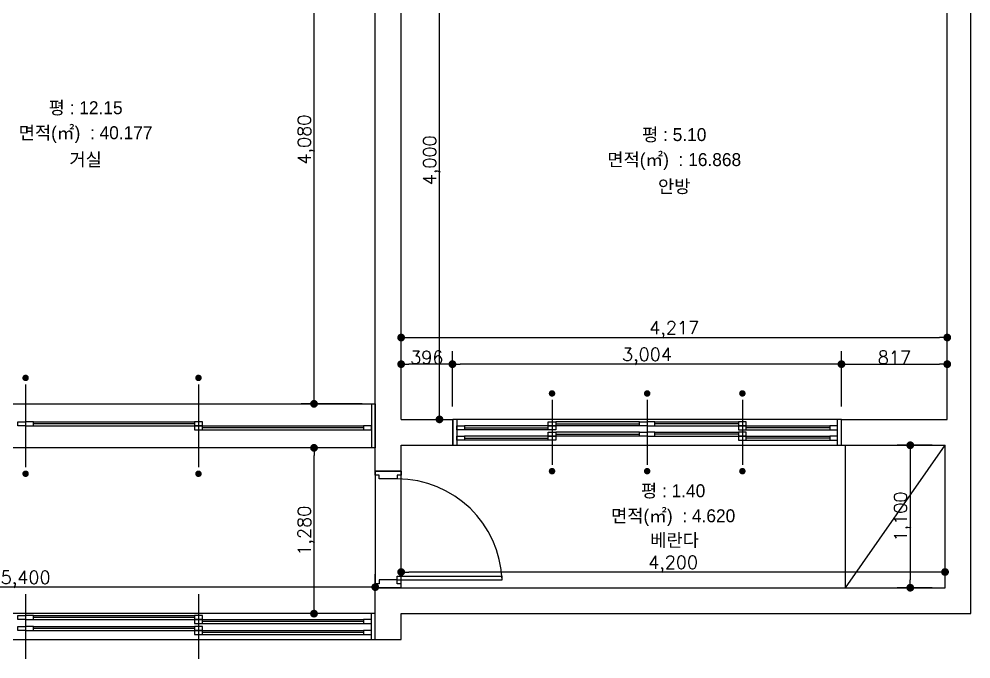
# Model space of a CAD drawing. Header units: inches. Extents: x -55157 to -7160, y -122257 to -52101.
# Drawn here: x -22352 to -15001, y -83409 to -78468 of the extents above; entities that cross this region are included whole.
import ezdxf
from ezdxf.enums import TextEntityAlignment as Align

# ---------------------------------------------------------------- set-up
doc = ezdxf.new("R2010")
doc.units = ezdxf.units.IN
doc.header["$LTSCALE"] = 50
doc.header["$MEASUREMENT"] = 0
for name, color, linetype in [('도면층2', 2, 'Continuous'), ('도면층4', 4, 'Continuous'), ('도면층5', 5, 'Continuous'), ('도면층8', 8, 'Continuous')]:
    doc.layers.add(name, color=color, linetype=linetype)
doc.styles.get("Standard").update_dxf_attribs({"font": 'txt.shx', "bigfont": 'whgtxt.shx'})
doc.styles.add('휴먼엑스포', font='Expo M.ttf')
doc.dimstyles.get("Standard").update_dxf_attribs({"dimscale": 20, "dimtxt": 5, "dimasz": 3, "dimexe": 5, "dimexo": 5, "dimgap": 0.09, "dimtad": 1, "dimdec": 0, "dimzin": 0, "dimdsep": 46, "dimlunit": 6, "dimtxsty": 'Standard', "dimblk": 'DOT', "dimcen": 0.09, "dimadec": 0, "dimazin": 0, "dimtfac": 1, "dimtdec": 0, "dimtix": 1, "dimtofl": 0, "dimtmove": 0, "dimatfit": 3, "dimfxl": 1, "dimtolj": 1, "dimtzin": 0, "dimarcsym": 0})

# ---------------------------------------------------------------- blocks, each defined once
blk = doc.blocks.new('_Dot')
at = {"color": 0, "linetype": 'ByBlock', "lineweight": -2}
blk.add_line((-0.5, 0), (-1, 0), dxfattribs=at)
at = {"color": 0, "linetype": 'ByBlock', "const_width": 0.5}
blk.add_lwpolyline([(-0.25, 0, 1), (0.25, 0, 1)], format="xyb", close=True, dxfattribs=at)
blk = doc.blocks.new('*D29')
at = {"layer": 'Defpoints', "color": 0, "transparency": 16777216}
for p in [(-20074.2, -77359), (-19601.3, -77359), (-19601.3, -81439)]:
    blk.add_point(p, dxfattribs=at)
at = {"layer": '도면층4', "color": 0, "lineweight": -2, "transparency": 16777216}
for p, q in [((-19701.3, -77359), (-20174.2, -77359)), ((-20074.2, -81379), (-20074.2, -77419)), ((-19701.3, -81439), (-20174.2, -81439))]:
    blk.add_line(p, q, dxfattribs=at)
at = {"layer": '도면층4', "color": 0, "lineweight": -2, "transparency": 16777216, "xscale": 60, "yscale": 60, "zscale": 60}
for p, rotation in [((-20074.2, -77359), 90), ((-20074.2, -81439), 270)]:
    blk.add_blockref('_Dot', p, dxfattribs=dict(at, rotation=rotation))
at = {"layer": '도면층4', "color": 0, "transparency": 16777216, "insert": (-20134.5, -79399), "char_height": 100, "attachment_point": 5, "rotation": 90}
blk.add_mtext('\\A1;4,080', dxfattribs=at)
blk = doc.blocks.new('*D30')
at = {"layer": 'Defpoints', "color": 0, "transparency": 16777216}
for p in [(-19401.3, -77559), (-19105.4, -77559), (-19401.3, -81559)]:
    blk.add_point(p, dxfattribs=at)
at = {"layer": '도면층4', "color": 0, "lineweight": -2, "transparency": 16777216}
for p, q in [((-19301.3, -77559), (-19005.4, -77559)), ((-19105.4, -81499), (-19105.4, -77619)), ((-19301.3, -81559), (-19005.4, -81559))]:
    blk.add_line(p, q, dxfattribs=at)
at = {"layer": '도면층4', "color": 0, "lineweight": -2, "transparency": 16777216, "xscale": 60, "yscale": 60, "zscale": 60}
for p, rotation in [((-19105.4, -77559), 90), ((-19105.4, -81559), 270)]:
    blk.add_blockref('_Dot', p, dxfattribs=dict(at, rotation=rotation))
at = {"layer": '도면층4', "color": 0, "transparency": 16777216, "insert": (-19165.7, -79559), "char_height": 100, "attachment_point": 5, "rotation": 90}
blk.add_mtext('\\A1;4,000', dxfattribs=at)
blk = doc.blocks.new('*D31')
at = {"layer": 'Defpoints', "color": 0, "transparency": 16777216}
for p in [(-15184.3, -80927.2), (-19401.3, -81559), (-15184.3, -81559)]:
    blk.add_point(p, dxfattribs=at)
at = {"layer": '도면층4', "color": 0, "lineweight": -2, "transparency": 16777216}
for p, q in [((-19401.3, -81459), (-19401.3, -80827.2)), ((-15184.3, -81459), (-15184.3, -80827.2)), ((-19341.3, -80927.2), (-15244.3, -80927.2))]:
    blk.add_line(p, q, dxfattribs=at)
at = {"layer": '도면층4', "color": 0, "lineweight": -2, "transparency": 16777216, "xscale": 60, "yscale": 60, "zscale": 60, "rotation": 180}
blk.add_blockref('_Dot', (-19401.3, -80927.2), dxfattribs=at)
at = {"layer": '도면층4', "color": 0, "lineweight": -2, "transparency": 16777216, "xscale": 60, "yscale": 60, "zscale": 60}
blk.add_blockref('_Dot', (-15184.3, -80927.2), dxfattribs=at)
at = {"layer": '도면층4', "color": 0, "transparency": 16777216, "insert": (-17292.8, -80866.9), "char_height": 100, "attachment_point": 5}
blk.add_mtext('\\A1;4,217', dxfattribs=at)
blk = doc.blocks.new('*D74')
at = {"layer": 'Defpoints', "color": 0, "transparency": 16777216}
for p in [(-15184.3, -81132.9), (-16001.3, -81559), (-15184.3, -81559)]:
    blk.add_point(p, dxfattribs=at)
at = {"layer": '도면층4', "color": 0, "lineweight": -2, "transparency": 16777216}
for p, q in [((-16001.3, -81459), (-16001.3, -81032.9)), ((-15184.3, -81459), (-15184.3, -81032.9)), ((-15941.3, -81132.9), (-15244.3, -81132.9))]:
    blk.add_line(p, q, dxfattribs=at)
at = {"layer": '도면층4', "color": 0, "lineweight": -2, "transparency": 16777216, "xscale": 60, "yscale": 60, "zscale": 60, "rotation": 180}
blk.add_blockref('_Dot', (-16001.3, -81132.9), dxfattribs=at)
at = {"layer": '도면층4', "color": 0, "lineweight": -2, "transparency": 16777216, "xscale": 60, "yscale": 60, "zscale": 60}
blk.add_blockref('_Dot', (-15184.3, -81132.9), dxfattribs=at)
at = {"layer": '도면층4', "color": 0, "transparency": 16777216, "insert": (-15592.8, -81081.1), "char_height": 100, "attachment_point": 5}
blk.add_mtext('\\A1;817', dxfattribs=at)
blk = doc.blocks.new('*D100')
at = {"layer": 'Defpoints', "color": 0, "transparency": 16777216}
for p in [(-19005.4, -81132.9), (-19005.4, -81559), (-16001.3, -81559)]:
    blk.add_point(p, dxfattribs=at)
at = {"layer": '도면층4', "color": 0, "lineweight": -2, "transparency": 16777216}
for p, q in [((-19005.4, -81459), (-19005.4, -81032.9)), ((-16001.3, -81459), (-16001.3, -81032.9)), ((-16061.3, -81132.9), (-18945.4, -81132.9))]:
    blk.add_line(p, q, dxfattribs=at)
at = {"layer": '도면층4', "color": 0, "lineweight": -2, "transparency": 16777216, "xscale": 60, "yscale": 60, "zscale": 60, "rotation": 180}
blk.add_blockref('_Dot', (-19005.4, -81132.9), dxfattribs=at)
at = {"layer": '도면층4', "color": 0, "lineweight": -2, "transparency": 16777216, "xscale": 60, "yscale": 60, "zscale": 60}
blk.add_blockref('_Dot', (-16001.3, -81132.9), dxfattribs=at)
at = {"layer": '도면층4', "color": 0, "transparency": 16777216, "insert": (-17503.4, -81072.6), "char_height": 100, "attachment_point": 5}
blk.add_mtext('\\A1;3,004', dxfattribs=at)
blk = doc.blocks.new('*D101')
at = {"layer": 'Defpoints', "color": 0, "transparency": 16777216}
for p in [(-19401.3, -81132.9), (-19401.3, -81559), (-19005.4, -81559)]:
    blk.add_point(p, dxfattribs=at)
at = {"layer": '도면층4', "color": 0, "lineweight": -2, "transparency": 16777216}
for p, q in [((-19401.3, -81459), (-19401.3, -81032.9)), ((-19005.4, -81459), (-19005.4, -81032.9)), ((-19065.4, -81132.9), (-19341.3, -81132.9))]:
    blk.add_line(p, q, dxfattribs=at)
at = {"layer": '도면층4', "color": 0, "lineweight": -2, "transparency": 16777216, "xscale": 60, "yscale": 60, "zscale": 60, "rotation": 180}
blk.add_blockref('_Dot', (-19401.3, -81132.9), dxfattribs=at)
at = {"layer": '도면층4', "color": 0, "lineweight": -2, "transparency": 16777216, "xscale": 60, "yscale": 60, "zscale": 60}
blk.add_blockref('_Dot', (-19005.4, -81132.9), dxfattribs=at)
at = {"layer": '도면층4', "color": 0, "transparency": 16777216, "insert": (-19203.4, -81081.1), "char_height": 100, "attachment_point": 5}
blk.add_mtext('\\A1;396', dxfattribs=at)
blk = doc.blocks.new('*D102')
at = {"layer": 'Defpoints', "color": 0, "transparency": 16777216}
for p in [(-15201.3, -81759), (-15470, -82859), (-15201.3, -82859)]:
    blk.add_point(p, dxfattribs=at)
at = {"layer": '도면층4', "color": 0, "lineweight": -2, "transparency": 16777216}
for p, q in [((-15301.3, -81759), (-15570, -81759)), ((-15470, -81819), (-15470, -82799)), ((-15301.3, -82859), (-15570, -82859))]:
    blk.add_line(p, q, dxfattribs=at)
at = {"layer": '도면층4', "color": 0, "lineweight": -2, "transparency": 16777216, "xscale": 60, "yscale": 60, "zscale": 60}
for p, rotation in [((-15470, -81759), 90), ((-15470, -82859), 270)]:
    blk.add_blockref('_Dot', p, dxfattribs=dict(at, rotation=rotation))
at = {"layer": '도면층4', "color": 0, "transparency": 16777216, "insert": (-15530.3, -82309), "char_height": 100, "attachment_point": 5, "rotation": 90}
blk.add_mtext('\\A1;1,100', dxfattribs=at)
blk = doc.blocks.new('*D103')
at = {"layer": 'Defpoints', "color": 0, "transparency": 16777216}
for p in [(-19401.3, -82737.7), (-19401.3, -82859), (-15201.3, -82859)]:
    blk.add_point(p, dxfattribs=at)
at = {"layer": '도면층4', "color": 0, "lineweight": -2, "transparency": 16777216}
for p, q in [((-19401.3, -82759), (-19401.3, -82637.7)), ((-15201.3, -82759), (-15201.3, -82637.7)), ((-15261.3, -82737.7), (-19341.3, -82737.7))]:
    blk.add_line(p, q, dxfattribs=at)
at = {"layer": '도면층4', "color": 0, "lineweight": -2, "transparency": 16777216, "xscale": 60, "yscale": 60, "zscale": 60, "rotation": 180}
blk.add_blockref('_Dot', (-19401.3, -82737.7), dxfattribs=at)
at = {"layer": '도면층4', "color": 0, "lineweight": -2, "transparency": 16777216, "xscale": 60, "yscale": 60, "zscale": 60}
blk.add_blockref('_Dot', (-15201.3, -82737.7), dxfattribs=at)
at = {"layer": '도면층4', "color": 0, "transparency": 16777216, "insert": (-17301.3, -82677.4), "char_height": 100, "attachment_point": 5}
blk.add_mtext('\\A1;4,200', dxfattribs=at)
blk = doc.blocks.new('*D104')
at = {"layer": 'Defpoints', "color": 0, "transparency": 16777216}
for p in [(-20074.2, -81779), (-19601.3, -81779), (-19601.3, -83059)]:
    blk.add_point(p, dxfattribs=at)
at = {"layer": '도면층4', "color": 0, "lineweight": -2, "transparency": 16777216}
for p, q in [((-19701.3, -81779), (-20174.2, -81779)), ((-20074.2, -82999), (-20074.2, -81839)), ((-19701.3, -83059), (-20174.2, -83059))]:
    blk.add_line(p, q, dxfattribs=at)
at = {"layer": '도면층4', "color": 0, "lineweight": -2, "transparency": 16777216, "xscale": 60, "yscale": 60, "zscale": 60}
for p, rotation in [((-20074.2, -81779), 90), ((-20074.2, -83059), 270)]:
    blk.add_blockref('_Dot', p, dxfattribs=dict(at, rotation=rotation))
at = {"layer": '도면층4', "color": 0, "transparency": 16777216, "insert": (-20134.5, -82419), "char_height": 100, "attachment_point": 5, "rotation": 90}
blk.add_mtext('\\A1;1,280', dxfattribs=at)
blk = doc.blocks.new('*D105')
at = {"layer": 'Defpoints', "color": 0, "transparency": 16777216}
for p in [(-25001.3, -82854.4), (-25001.3, -83059), (-19601.3, -83059)]:
    blk.add_point(p, dxfattribs=at)
at = {"layer": '도면층4', "color": 0, "lineweight": -2, "transparency": 16777216}
for p, q in [((-25001.3, -82959), (-25001.3, -82754.4)), ((-19601.3, -82959), (-19601.3, -82754.4)), ((-19661.3, -82854.4), (-24941.3, -82854.4))]:
    blk.add_line(p, q, dxfattribs=at)
at = {"layer": '도면층4', "color": 0, "lineweight": -2, "transparency": 16777216, "xscale": 60, "yscale": 60, "zscale": 60, "rotation": 180}
blk.add_blockref('_Dot', (-25001.3, -82854.4), dxfattribs=at)
at = {"layer": '도면층4', "color": 0, "lineweight": -2, "transparency": 16777216, "xscale": 60, "yscale": 60, "zscale": 60}
blk.add_blockref('_Dot', (-19601.3, -82854.4), dxfattribs=at)
at = {"layer": '도면층4', "color": 0, "transparency": 16777216, "insert": (-22301.3, -82794.1), "char_height": 100, "attachment_point": 5}
blk.add_mtext('\\A1;5,400', dxfattribs=at)

msp = doc.modelspace()

# ---------------------------------------------------------------- linework, layer by layer
at = {"layer": '도면층2'}
for p, q in [((-15001.283, -83059.036), (-15001.283, -72098.036)), ((-15184.283, -81559.036), (-15184.283, -74759.036)), ((-19601.283, -81959.036), (-19601.283, -77359.036)), ((-19401.283, -81559.036), (-19401.283, -77559.036)), ((-19601.283, -81779.036), (-19601.283, -81439.036)), ((-19401.283, -81559.036), (-19001.283, -81559.036)), ((-19001.283, -81759.036), (-19001.283, -81559.036)), ((-16001.283, -81559.036), (-15184.283, -81559.036)), ((-16001.283, -81759.036), (-16001.283, -81559.036)), ((-19401.283, -81959.036), (-19401.283, -81759.036)), ((-19401.283, -81759.036), (-19001.283, -81759.036)), ((-16001.283, -81759.036), (-15201.283, -81759.036)), ((-15201.283, -82859.036), (-15201.283, -81759.036)), ((-19401.283, -81959.036), (-19601.283, -81959.036)), ((-19601.283, -83259.036), (-19601.283, -82859.036)), ((-19401.283, -82859.036), (-19601.283, -82859.036)), ((-19401.283, -82859.036), (-15201.283, -82859.036)), ((-19601.283, -83259.036), (-19601.283, -83059.036)), ((-19401.283, -83259.036), (-19401.283, -83059.036)), ((-19401.283, -83059.036), (-15001.283, -83059.036)), ((-19601.283, -83259.036), (-19401.283, -83259.036))]:
    msp.add_line(p, q, dxfattribs=at)
at = {"layer": '도면층4'}
for p, q in [((-22301.283, -81289.036), (-22301.283, -81929.036)), ((-20966.283, -81289.036), (-20966.283, -81929.036)), ((-25001.283, -81439.036), (-19601.283, -81439.036)), ((-19631.283, -81439.036), (-19631.283, -81779.036)), ((-19601.283, -81439.036), (-19601.283, -81779.036)), ((-18236.283, -81409.036), (-18236.283, -81909.036)), ((-17501.283, -81409.036), (-17501.283, -81909.036)), ((-16766.283, -81409.036), (-16766.283, -81909.036)), ((-16001.283, -81559.036), (-19001.283, -81559.036)), ((-19001.283, -81559.036), (-19001.283, -81759.036)), ((-18971.283, -81559.036), (-18971.283, -81759.036)), ((-16031.283, -81759.036), (-16031.283, -81559.036)), ((-16001.283, -81759.036), (-16001.283, -81559.036)), ((-20996.283, -81594.036), (-22241.283, -81594.036)), ((-19691.283, -81624.036), (-20936.283, -81624.036)), ((-18911.283, -81624.036), (-18266.283, -81624.036)), ((-18206.283, -81594.036), (-17561.283, -81594.036)), ((-16796.283, -81594.036), (-17441.283, -81594.036)), ((-16091.283, -81624.036), (-16736.283, -81624.036)), ((-18911.283, -81704.036), (-18266.283, -81704.036)), ((-18206.283, -81674.036), (-17561.283, -81674.036)), ((-16796.283, -81674.036), (-17441.283, -81674.036)), ((-16091.283, -81704.036), (-16736.283, -81704.036)), ((-19601.283, -81779.036), (-25001.283, -81779.036)), ((-19001.283, -81759.036), (-16001.283, -81759.036)), ((-19601.283, -81959.036), (-19601.283, -82859.036)), ((-19401.283, -81959.036), (-19601.283, -81959.036)), ((-19401.283, -82859.036), (-19401.283, -81959.036)), ((-19431.283, -82769.036), (-18621.839, -82769.036)), ((-19431.283, -82799.036), (-19431.283, -82769.036)), ((-19431.283, -82799.036), (-18621.283, -82799.036)), ((-18621.283, -82799.036), (-18621.283, -82769.036)), ((-22301.283, -82909.036), (-22301.283, -83409.036)), ((-20966.283, -82909.036), (-20966.283, -83409.036)), ((-19601.283, -82859.036), (-19401.283, -82859.036)), ((-19401.283, -82859.036), (-19601.283, -82859.036)), ((-19601.283, -83059.036), (-25001.283, -83059.036)), ((-19631.283, -83259.036), (-19631.283, -83059.036)), ((-19601.283, -83259.036), (-19601.283, -83059.036)), ((-20996.283, -83089.036), (-22241.283, -83089.036)), ((-19691.283, -83119.036), (-20936.283, -83119.036)), ((-20996.283, -83174.036), (-22241.283, -83174.036)), ((-19691.283, -83204.036), (-20936.283, -83204.036)), ((-25001.283, -83259.036), (-19601.283, -83259.036))]:
    msp.add_line(p, q, dxfattribs=at)
at = {"layer": '도면층4', "const_width": 25}
for points in [[(-22313.783, -81239.036, -1), (-22288.783, -81239.036, -1)], [(-20953.783, -81239.036, 1), (-20978.783, -81239.036, 1)], [(-18248.783, -81359.036, -1), (-18223.783, -81359.036, -1)], [(-17488.783, -81359.036, 1), (-17513.783, -81359.036, 1)], [(-16753.783, -81359.036, 1), (-16778.783, -81359.036, 1)], [(-22313.783, -81979.036, -1), (-22288.783, -81979.036, -1)], [(-20953.783, -81979.036, 1), (-20978.783, -81979.036, 1)], [(-18248.783, -81959.036, -1), (-18223.783, -81959.036, -1)], [(-17488.783, -81959.036, 1), (-17513.783, -81959.036, 1)], [(-16753.783, -81959.036, 1), (-16778.783, -81959.036, 1)]]:
    msp.add_lwpolyline(points, format="xyb", close=True, dxfattribs=at)
at = {"layer": '도면층4'}
for points in [[(-22361.283, -81609.036), (-22361.283, -81579.036), (-22301.283, -81579.036), (-22301.283, -81609.036)], [(-22241.283, -81609.036), (-22241.283, -81579.036), (-22301.283, -81579.036), (-22301.283, -81609.036)], [(-20936.283, -81609.036), (-20936.283, -81579.036), (-20996.283, -81579.036), (-20996.283, -81609.036)], [(-18266.283, -81609.036), (-18266.283, -81579.036), (-18206.283, -81579.036), (-18206.283, -81609.036)], [(-17561.283, -81609.036), (-17561.283, -81579.036), (-17501.283, -81579.036), (-17501.283, -81609.036)], [(-17441.283, -81609.036), (-17441.283, -81579.036), (-17501.283, -81579.036), (-17501.283, -81609.036)], [(-16736.283, -81609.036), (-16736.283, -81579.036), (-16796.283, -81579.036), (-16796.283, -81609.036)], [(-20936.283, -81639.036), (-20936.283, -81609.036), (-20996.283, -81609.036), (-20996.283, -81639.036)], [(-19631.283, -81639.036), (-19631.283, -81609.036), (-19691.283, -81609.036), (-19691.283, -81639.036)], [(-18971.283, -81639.036), (-18971.283, -81609.036), (-18911.283, -81609.036), (-18911.283, -81639.036)], [(-18266.283, -81639.036), (-18266.283, -81609.036), (-18206.283, -81609.036), (-18206.283, -81639.036)], [(-18266.283, -81689.036), (-18266.283, -81659.036), (-18206.283, -81659.036), (-18206.283, -81689.036)], [(-17561.283, -81689.036), (-17561.283, -81659.036), (-17501.283, -81659.036), (-17501.283, -81689.036)], [(-17441.283, -81689.036), (-17441.283, -81659.036), (-17501.283, -81659.036), (-17501.283, -81689.036)], [(-16736.283, -81639.036), (-16736.283, -81609.036), (-16796.283, -81609.036), (-16796.283, -81639.036)], [(-16736.283, -81689.036), (-16736.283, -81659.036), (-16796.283, -81659.036), (-16796.283, -81689.036)], [(-16031.283, -81639.036), (-16031.283, -81609.036), (-16091.283, -81609.036), (-16091.283, -81639.036)], [(-18971.283, -81719.036), (-18971.283, -81689.036), (-18911.283, -81689.036), (-18911.283, -81719.036)], [(-18266.283, -81719.036), (-18266.283, -81689.036), (-18206.283, -81689.036), (-18206.283, -81719.036)], [(-16736.283, -81719.036), (-16736.283, -81689.036), (-16796.283, -81689.036), (-16796.283, -81719.036)], [(-16031.283, -81719.036), (-16031.283, -81689.036), (-16091.283, -81689.036), (-16091.283, -81719.036)], [(-22361.283, -83104.036), (-22361.283, -83074.036), (-22301.283, -83074.036), (-22301.283, -83104.036)], [(-22241.283, -83104.036), (-22241.283, -83074.036), (-22301.283, -83074.036), (-22301.283, -83104.036)], [(-20936.283, -83104.036), (-20936.283, -83074.036), (-20996.283, -83074.036), (-20996.283, -83104.036)], [(-20936.283, -83134.036), (-20936.283, -83104.036), (-20996.283, -83104.036), (-20996.283, -83134.036)], [(-19631.283, -83134.036), (-19631.283, -83104.036), (-19691.283, -83104.036), (-19691.283, -83134.036)], [(-22361.283, -83189.036), (-22361.283, -83159.036), (-22301.283, -83159.036), (-22301.283, -83189.036)], [(-22241.283, -83189.036), (-22241.283, -83159.036), (-22301.283, -83159.036), (-22301.283, -83189.036)], [(-20936.283, -83189.036), (-20936.283, -83159.036), (-20996.283, -83159.036), (-20996.283, -83189.036)], [(-20936.283, -83219.036), (-20936.283, -83189.036), (-20996.283, -83189.036), (-20996.283, -83219.036)], [(-19631.283, -83219.036), (-19631.283, -83189.036), (-19691.283, -83189.036), (-19691.283, -83219.036)]]:
    msp.add_lwpolyline(points, close=True, dxfattribs=at)
for points in [[(-19401.283, -81959.036), (-19401.283, -81989.036), (-19431.283, -81989.036), (-19431.283, -82019.036), (-19571.283, -82019.036), (-19571.283, -81989.036), (-19601.283, -81989.036), (-19601.283, -81959.036), (-19401.283, -81959.036)], [(-19401.283, -82859.036), (-19401.283, -82829.036), (-19431.283, -82829.036), (-19431.283, -82799.036), (-19571.283, -82799.036), (-19571.283, -82829.036), (-19601.283, -82829.036), (-19601.283, -82859.036), (-19401.283, -82859.036)]]:
    msp.add_lwpolyline(points, dxfattribs=at)
at = {"layer": '도면층5'}
for p, q in [((-22241.283, -81579.036), (-20996.283, -81579.036)), ((-17561.283, -81579.036), (-18206.283, -81579.036)), ((-17441.283, -81579.036), (-16796.283, -81579.036)), ((-22241.283, -81609.036), (-20996.283, -81609.036)), ((-20936.283, -81609.036), (-19691.283, -81609.036)), ((-20936.283, -81639.036), (-19691.283, -81639.036)), ((-18266.283, -81609.036), (-18911.283, -81609.036)), ((-18266.283, -81639.036), (-18911.283, -81639.036)), ((-17561.283, -81609.036), (-18206.283, -81609.036)), ((-17561.283, -81659.036), (-18206.283, -81659.036)), ((-17441.283, -81609.036), (-16796.283, -81609.036)), ((-17441.283, -81659.036), (-16796.283, -81659.036)), ((-16736.283, -81609.036), (-16091.283, -81609.036)), ((-16736.283, -81639.036), (-16091.283, -81639.036)), ((-18266.283, -81689.036), (-18911.283, -81689.036)), ((-18266.283, -81719.036), (-18911.283, -81719.036)), ((-17561.283, -81689.036), (-18206.283, -81689.036)), ((-17441.283, -81689.036), (-16796.283, -81689.036)), ((-16736.283, -81689.036), (-16091.283, -81689.036)), ((-16736.283, -81719.036), (-16091.283, -81719.036)), ((-22241.283, -83074.036), (-20996.283, -83074.036)), ((-22241.283, -83104.036), (-20996.283, -83104.036)), ((-20936.283, -83104.036), (-19691.283, -83104.036)), ((-20936.283, -83134.036), (-19691.283, -83134.036)), ((-22241.283, -83159.036), (-20996.283, -83159.036)), ((-22241.283, -83189.036), (-20996.283, -83189.036)), ((-20936.283, -83189.036), (-19691.283, -83189.036)), ((-20936.283, -83219.036), (-19691.283, -83219.036))]:
    msp.add_line(p, q, dxfattribs=at)
msp.add_arc((-19431.283, -82829.036), 810, 2.1225514, 90, dxfattribs=at)
at = {"layer": '도면층8'}
for q in [(-15971.283, -81759.036), (-15201.283, -81759.036)]:
    msp.add_line((-15971.283, -82859.036), q, dxfattribs=at)

# ---------------------------------------------------------------- texts
at = {"layer": '도면층4', "color": 7, "style": '휴먼엑스포'}
for s, p in [('평 : 12.15', (-21838.092, -79151.479)), ('면적(㎡)  : 40.177', (-21838.092, -79351.479)), ('평 : 5.10', (-17292.783, -79359.036)), ('거실', (-21838.092, -79551.479)), ('면적(㎡)  : 16.868', (-17292.783, -79559.036)), ('안방', (-17292.783, -79759.036)), ('평 : 1.40', (-17301.283, -82109.036)), ('면적(㎡)  : 4.620', (-17301.283, -82309.036)), ('베란다', (-17289.799, -82491.483))]:
    msp.add_text(s, height=100, dxfattribs=at).set_placement(p, align=Align.MIDDLE)

# ---------------------------------------------------------------- dimensions: what is measured, and where the dimension line sits
at = {"layer": '도면층4'}
for base, p1, p2, angle, picture, middle in [((-20074.209, -77359.036), (-19601.283, -81439.036), (-19601.283, -77359.036), 270, '*D29', (-20134.509, -79399.036)), ((-19105.448, -77559.036), (-19401.283, -81559.036), (-19401.283, -77559.036), 270, '*D30', (-19165.748, -79559.036)), ((-15470.03, -82859.036), (-15201.283, -81759.036), (-15201.283, -82859.036), 90, '*D102', (-15530.33, -82309.036)), ((-20074.209, -81779.036), (-19601.283, -83059.036), (-19601.283, -81779.036), 90, '*D104', (-20134.509, -82419.036))]:
    dim = msp.add_linear_dim(base=base, p1=p1, p2=p2, angle=angle, dimstyle='Standard', dxfattribs=at)
    dim.commit()
    dim.dimension.update_dxf_attribs({"geometry": picture, "text_midpoint": middle})
for base, p1, p2, picture, middle in [((-15184.283, -80927.206), (-19401.283, -81559.036), (-15184.283, -81559.036), '*D31', (-17292.783, -80866.906)), ((-19401.283, -81132.889), (-19005.448, -81559.036), (-19401.283, -81559.036), '*D101', (-19203.365, -81081.089)), ((-19005.448, -81132.889), (-16001.283, -81559.036), (-19005.448, -81559.036), '*D100', (-17503.365, -81072.589)), ((-15184.283, -81132.889), (-16001.283, -81559.036), (-15184.283, -81559.036), '*D74', (-15592.783, -81081.089)), ((-19401.283, -82737.731), (-15201.283, -82859.036), (-19401.283, -82859.036), '*D103', (-17301.283, -82677.431)), ((-25001.283, -82854.382), (-19601.283, -83059.036), (-25001.283, -83059.036), '*D105', (-22301.283, -82794.082))]:
    dim = msp.add_linear_dim(base=base, p1=p1, p2=p2, dimstyle='Standard', dxfattribs=at)
    dim.commit()
    dim.dimension.update_dxf_attribs({"geometry": picture, "text_midpoint": middle})

doc.saveas('drawing.dxf')
